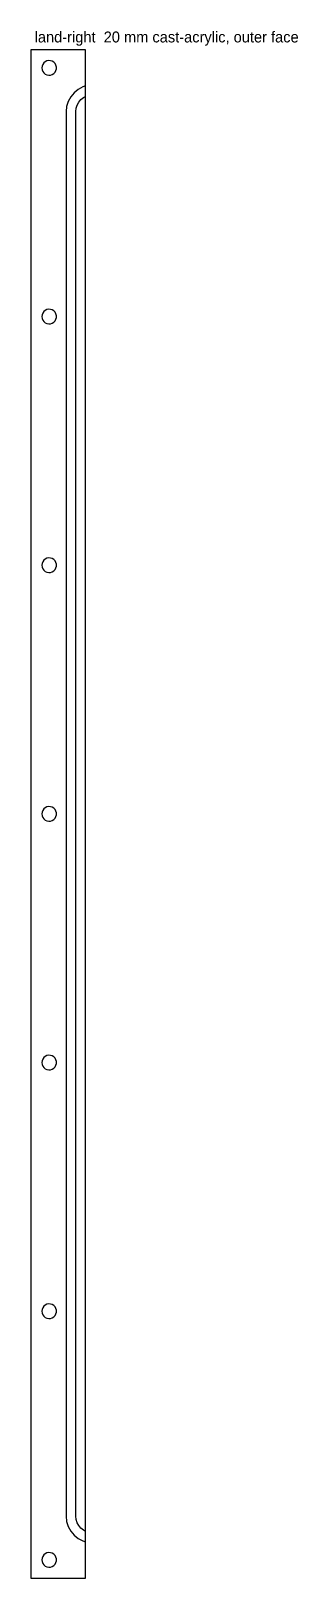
# Model space of a CAD drawing. Header units: millimetres. Extents: x 0 to 147, y 0 to 850.
import ezdxf

# ---------------------------------------------------------------- set-up
doc = ezdxf.new("R2010")
doc.units = ezdxf.units.MM
for name, color, linetype in [('CUT_OUTSIDE', 1, 'Continuous'), ('NOTES', 7, 'Continuous'), ('POCKET_12MM', 3, 'Continuous'), ('POCKET_3MM', 3, 'Continuous')]:
    doc.layers.add(name, color=color, linetype=linetype)

msp = doc.modelspace()

# ---------------------------------------------------------------- linework, layer by layer
at = {"layer": 'CUT_OUTSIDE'}
msp.add_lwpolyline([(0, 840), (0, 0), (30, 0), (30, 840), (0, 840)], close=True, dxfattribs=at)
at = {"layer": 'POCKET_12MM'}
for points in [[(6, 830), (6.13, 829.01), (6.49, 828.07), (7.08, 827.26), (7.86, 826.62), (8.76, 826.2), (9.75, 826.01), (10.75, 826.07), (11.7, 826.38), (12.55, 826.92), (13.24, 827.65), (13.72, 828.53), (13.97, 829.5), (13.97, 830.5), (13.72, 831.47), (13.24, 832.35), (12.55, 833.08), (11.7, 833.62), (10.75, 833.93), (9.75, 833.99), (8.76, 833.8), (7.86, 833.38), (7.08, 832.74), (6.49, 831.93), (6.13, 830.99), (6, 830)], [(6, 693.33), (6.13, 692.34), (6.49, 691.41), (7.08, 690.6), (7.86, 689.96), (8.76, 689.53), (9.75, 689.34), (10.75, 689.4), (11.7, 689.71), (12.55, 690.25), (13.24, 690.98), (13.72, 691.86), (13.97, 692.83), (13.97, 693.83), (13.72, 694.81), (13.24, 695.68), (12.55, 696.42), (11.7, 696.95), (10.75, 697.26), (9.75, 697.33), (8.76, 697.14), (7.86, 696.71), (7.08, 696.07), (6.49, 695.26), (6.13, 694.33), (6, 693.33)], [(6, 556.67), (6.13, 555.67), (6.49, 554.74), (7.08, 553.93), (7.86, 553.29), (8.76, 552.86), (9.75, 552.67), (10.75, 552.74), (11.7, 553.05), (12.55, 553.58), (13.24, 554.32), (13.72, 555.19), (13.97, 556.17), (13.97, 557.17), (13.72, 558.14), (13.24, 559.02), (12.55, 559.75), (11.7, 560.29), (10.75, 560.6), (9.75, 560.66), (8.76, 560.47), (7.86, 560.04), (7.08, 559.4), (6.49, 558.59), (6.13, 557.66), (6, 556.67)], [(6, 420), (6.13, 419.01), (6.49, 418.07), (7.08, 417.26), (7.86, 416.62), (8.76, 416.2), (9.75, 416.01), (10.75, 416.07), (11.7, 416.38), (12.55, 416.92), (13.24, 417.65), (13.72, 418.53), (13.97, 419.5), (13.97, 420.5), (13.72, 421.47), (13.24, 422.35), (12.55, 423.08), (11.7, 423.62), (10.75, 423.93), (9.75, 423.99), (8.76, 423.8), (7.86, 423.38), (7.08, 422.74), (6.49, 421.93), (6.13, 420.99), (6, 420)], [(6, 283.33), (6.13, 282.34), (6.49, 281.41), (7.08, 280.6), (7.86, 279.96), (8.76, 279.53), (9.75, 279.34), (10.75, 279.4), (11.7, 279.71), (12.55, 280.25), (13.24, 280.98), (13.72, 281.86), (13.97, 282.83), (13.97, 283.83), (13.72, 284.81), (13.24, 285.68), (12.55, 286.42), (11.7, 286.95), (10.75, 287.26), (9.75, 287.33), (8.76, 287.14), (7.86, 286.71), (7.08, 286.07), (6.49, 285.26), (6.13, 284.33), (6, 283.33)], [(6, 146.67), (6.13, 145.67), (6.49, 144.74), (7.08, 143.93), (7.86, 143.29), (8.76, 142.86), (9.75, 142.67), (10.75, 142.74), (11.7, 143.05), (12.55, 143.58), (13.24, 144.32), (13.72, 145.19), (13.97, 146.17), (13.97, 147.17), (13.72, 148.14), (13.24, 149.02), (12.55, 149.75), (11.7, 150.29), (10.75, 150.6), (9.75, 150.66), (8.76, 150.47), (7.86, 150.04), (7.08, 149.4), (6.49, 148.59), (6.13, 147.66), (6, 146.67)], [(6, 10), (6.13, 9.01), (6.49, 8.07), (7.08, 7.26), (7.86, 6.62), (8.76, 6.2), (9.75, 6.01), (10.75, 6.07), (11.7, 6.38), (12.55, 6.92), (13.24, 7.65), (13.72, 8.53), (13.97, 9.5), (13.97, 10.5), (13.72, 11.47), (13.24, 12.35), (12.55, 13.08), (11.7, 13.62), (10.75, 13.93), (9.75, 13.99), (8.76, 13.8), (7.86, 13.38), (7.08, 12.74), (6.49, 11.93), (6.13, 10.99), (6, 10)]]:
    msp.add_lwpolyline(points, close=True, dxfattribs=at)
at = {"layer": 'POCKET_3MM'}
msp.add_lwpolyline([(19.3, 806), (19.3, 34), (19.58, 31.13), (20.42, 28.37), (21.78, 25.83), (23.61, 23.61), (25.83, 21.78), (28.37, 20.42), (30, 19.93), (30, 25.64), (28.83, 26.27), (27.42, 27.42), (26.27, 28.83), (25.41, 30.44), (24.88, 32.19), (24.7, 34), (24.7, 806), (24.88, 807.81), (25.41, 809.56), (26.27, 811.17), (27.42, 812.58), (28.83, 813.73), (30, 814.36), (30, 820.07), (28.37, 819.58), (25.83, 818.22), (23.61, 816.39), (21.78, 814.17), (20.42, 811.63), (19.58, 808.87), (19.3, 806)], close=True, dxfattribs=at)

# ---------------------------------------------------------------- texts
at = {"layer": 'NOTES'}
msp.add_text('land-right  20 mm cast-acrylic, outer face', height=6, dxfattribs=at).set_placement((2, 844))

doc.saveas('drawing.dxf')
